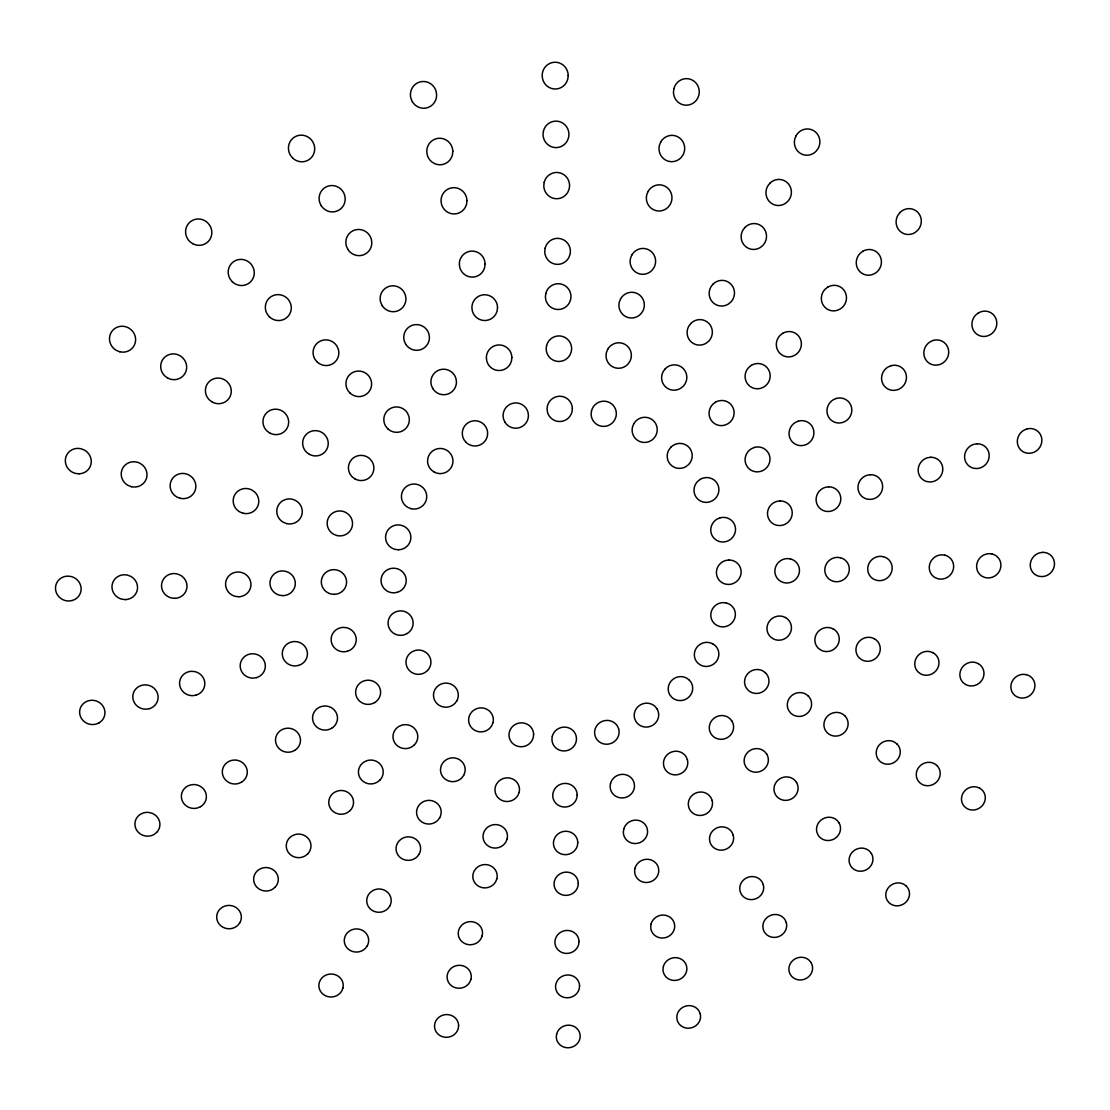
<?xml version="1.0" encoding="UTF-8"?>
<svg xmlns="http://www.w3.org/2000/svg" width="1110" height="1110" viewBox="0 0 1110 1110"><rect width="100%" height="100%" fill="white"/><g stroke="black" fill="none" stroke-linecap="round" stroke-linejoin="round"><path stroke-width="1.5" d="M452.825 151.335L452.464 154.776A13.278 13.001 73.8 0 1 427.308 155.095L426.781 151.668A13.278 13.001 73.8 0 1 439.491 138.237A13.278 13.001 73.8 0 1 452.825 151.335M466.949 200.632L466.575 204.046A13.167 12.945 74.2 0 1 441.558 204.406L441.031 201.007A13.167 12.945 74.2 0 1 453.699 187.659A13.167 12.945 74.2 0 1 466.949 200.632M485.07 263.902L484.695 267.26A13.001 12.862 75.1 0 1 459.831 267.663L459.318 264.305A13.001 12.862 75.1 0 1 471.916 251.096A13.001 12.862 75.1 0 1 485.07 263.902M497.53 307.428L497.155 310.772A12.904 12.82 76.7 0 1 472.402 311.202L471.903 307.872A12.904 12.82 76.7 0 1 484.459 294.747A12.904 12.82 76.7 0 1 497.53 307.428M511.877 357.503L511.488 360.819A12.779 12.751 86.3 0 1 486.86 361.277L486.36 357.975A12.779 12.751 86.3 0 1 498.876 344.946A12.779 12.751 86.3 0 1 511.877 357.503M543.428 131.119L543.04 134.546A13.251 12.959 87.7 0 0 567.293 140.873L568.542 137.668A13.251 12.959 87.7 0 0 559.163 121.531A13.251 12.959 87.7 0 0 543.428 131.119M544.178 182.373L543.789 185.786A13.14 12.904 89.5 0 0 567.945 192.016L569.18 188.839A13.14 12.904 89.5 0 0 559.856 172.855A13.14 12.904 89.5 0 0 544.178 182.373M545.135 248.182L544.746 251.554A13.001 12.82 -86.3 0 0 568.764 257.673L570.013 254.523A13.001 12.82 -86.3 0 0 560.73 238.747A13.001 12.82 -86.3 0 0 545.135 248.182M458.624 1025.501L458.277 1028.457A12.071 11.364 -7.7 0 1 443.709 1037.031A12.071 11.364 -7.7 0 1 434.842 1023.434L435.98 1020.645A12.071 11.364 -7.7 0 1 449.411 1014.831A12.071 11.364 -7.7 0 1 458.624 1025.501M568.209 75.494L567.807 78.949A13.389 13.015 86.3 0 1 542.665 79.226L542.166 75.771A13.389 13.015 86.3 0 1 555.014 62.229A13.389 13.015 86.3 0 1 568.209 75.494M545.801 293.498L545.412 296.842A12.89 12.779 -80.8 0 0 569.347 302.877L570.582 299.755A12.89 12.779 -80.8 0 0 561.327 284.104A12.89 12.779 -80.8 0 0 545.801 293.498M546.564 345.64L546.189 348.956A12.793 12.71 -67.5 0 0 569.999 354.895L571.234 351.801A12.793 12.71 -67.5 0 0 562.021 336.302A12.793 12.71 -67.5 0 0 546.564 345.64M533.633 734.459L533.258 737.567A12.335 11.946 -11.8 0 1 518.328 746.447A12.335 11.946 -11.8 0 1 509.351 732.073L510.531 729.145A12.335 11.946 -11.8 0 1 533.633 734.459M572.371 408.646L571.983 411.935A12.696 12.612 -42.6 0 1 547.549 412.421L547.063 409.16A12.696 12.612 -42.6 0 1 559.551 396.242A12.696 12.612 -42.6 0 1 572.371 408.646M552.294 736.291L551.92 739.399A12.321 11.905 -15.1 0 0 564.366 750.957A12.321 11.905 -15.1 0 0 576.492 738.677L576.034 735.597A12.321 11.905 -15.1 0 0 552.294 736.291M591.519 410.783L591.117 414.058A12.682 12.557 -45.9 0 0 614.718 419.885L615.953 416.819A12.682 12.557 -45.9 0 0 606.879 401.542A12.682 12.557 -45.9 0 0 591.519 410.783M577.186 794.857L576.812 797.923A12.252 11.78 -14.4 0 1 561.951 806.734A12.252 11.78 -14.4 0 1 553.113 792.54L554.292 789.654A12.252 11.78 -14.4 0 1 577.186 794.857M577.783 842.573L577.408 845.612A12.21 11.683 -14 0 1 562.617 854.367A12.21 11.683 -14 0 1 553.807 840.312L554.986 837.439A12.21 11.683 -14 0 1 577.783 842.573M556.651 1033.993L556.29 1036.934A11.988 11.28 -12.9 0 0 568.389 1047.771A11.988 11.28 -12.9 0 0 580.197 1036.032L579.753 1033.119A11.988 11.28 -12.9 0 0 568.084 1025.168A11.988 11.28 -12.9 0 0 556.651 1033.993M673.895 88.647L673.465 92.102A13.306 12.904 -82.3 0 0 697.552 98.471L698.842 95.252A13.306 12.904 -82.3 0 0 689.685 79.06A13.306 12.904 -82.3 0 0 673.895 88.647M578.296 883.366L577.921 886.377A12.154 11.599 -13.7 0 1 563.186 895.09A12.154 11.599 -13.7 0 1 554.417 881.146L555.583 878.301A12.154 11.599 -13.7 0 1 578.296 883.366M579.018 941.516L578.643 944.513A12.099 11.475 -13.3 0 1 563.991 953.143A12.099 11.475 -13.3 0 1 555.264 939.379L556.429 936.549A12.099 11.475 -13.3 0 1 579.018 941.516M579.573 985.957L579.198 988.927A12.043 11.377 -13.1 0 1 564.601 997.515A12.043 11.377 -13.1 0 1 555.916 983.862L557.081 981.06A12.043 11.377 -13.1 0 1 579.573 985.957M610.514 783.466L610.125 786.532A12.238 11.766 -18.3 0 0 622.419 797.951A12.238 11.766 -18.3 0 0 634.518 785.783L634.074 782.744A12.238 11.766 -18.3 0 0 610.514 783.466M623.723 829.198L623.334 832.236A12.182 11.655 -18.2 0 0 635.544 843.544A12.182 11.655 -18.2 0 0 647.602 831.459L647.172 828.449A12.182 11.655 -18.2 0 0 623.723 829.198M635.003 868.27L634.615 871.294A12.141 11.572 -18.1 0 0 646.769 882.505A12.141 11.572 -18.1 0 0 658.771 870.504L658.355 867.507A12.141 11.572 -18.1 0 0 635.003 868.27M651.084 923.978L650.682 926.975A12.071 11.447 -18.1 0 0 662.753 938.033A12.071 11.447 -18.1 0 0 674.713 926.129L674.283 923.173A12.071 11.447 -18.1 0 0 651.084 923.978M663.364 966.519L662.961 969.488A12.016 11.35 -18 0 0 674.963 980.449A12.016 11.35 -18 0 0 686.882 968.628L686.466 965.686A12.016 11.35 -18 0 0 663.364 966.519M660.686 142.094L659.409 145.285A13.181 12.848 -80.5 0 0 680.957 157.731L682.997 154.984A13.181 12.848 -80.5 0 0 678.224 137.03A13.181 12.848 -80.5 0 0 660.686 142.094M648.032 191.53L646.769 194.708A13.084 12.793 -78.2 0 0 668.262 207.029L670.287 204.296A13.084 12.793 -78.2 0 0 665.514 186.494A13.084 12.793 -78.2 0 0 648.032 191.53M631.784 255.078L630.522 258.228A12.959 12.737 -73.6 0 0 651.931 270.382L653.943 267.676A12.959 12.737 -73.6 0 0 649.17 250.069A12.959 12.737 -73.6 0 0 631.784 255.078M342.921 988.067L341.797 990.883A12.196 11.502 -2.4 0 1 325.299 995.684A12.196 11.502 -2.4 0 1 320.291 980.158L322.136 977.702A12.196 11.502 -2.4 0 1 342.921 988.067M620.573 298.895L619.324 302.017A12.876 12.682 -68.7 0 0 640.692 314.047L642.69 311.355A12.876 12.682 -68.7 0 0 637.917 293.886A12.876 12.682 -68.7 0 0 620.573 298.895M607.669 349.345L606.435 352.453A12.779 12.626 -60 0 0 627.733 364.358L629.717 361.68A12.779 12.626 -60 0 0 624.944 344.35A12.779 12.626 -60 0 0 607.669 349.345M492.993 722.652L491.813 725.579A12.377 12.002 -8.5 0 1 475.011 730.449A12.377 12.002 -8.5 0 1 470.14 714.202L472.055 711.649A12.377 12.002 -8.5 0 1 492.993 722.652M633.755 423.812L632.52 426.878A12.654 12.474 -45.2 0 0 653.623 438.575L655.594 435.925A12.654 12.474 -45.2 0 0 650.904 418.845A12.654 12.474 -45.2 0 0 633.755 423.812M519.133 792.387L517.954 795.273A12.293 11.835 -10.6 0 1 501.276 800.116A12.293 11.835 -10.6 0 1 496.475 784.09L498.39 781.579A12.293 11.835 -10.6 0 1 519.133 792.387M507.117 838.993L505.952 841.866A12.252 11.738 -9.7 0 1 489.33 846.68A12.252 11.738 -9.7 0 1 484.529 830.793L486.43 828.296A12.252 11.738 -9.7 0 1 507.117 838.993M796.12 135.656L794.816 138.847A13.181 12.723 -72.7 0 0 816.072 151.265L818.125 148.518A13.181 12.723 -72.7 0 0 813.588 130.619A13.181 12.723 -72.7 0 0 796.12 135.656M496.836 878.87L495.671 881.729A12.21 11.655 -9.2 0 1 479.118 886.543A12.21 11.655 -9.2 0 1 474.317 870.753L476.204 868.27A12.21 11.655 -9.2 0 1 496.836 878.87M482.17 935.799L481.019 938.63A12.154 11.544 -8.5 0 1 464.521 943.417A12.154 11.544 -8.5 0 1 459.72 927.807L461.594 925.338A12.154 11.544 -8.5 0 1 482.17 935.799M470.945 979.339L469.794 982.142A12.113 11.461 -8.1 0 1 453.366 986.929A12.113 11.461 -8.1 0 1 448.565 971.43L450.438 968.988A12.113 11.461 -8.1 0 1 470.945 979.339M769.729 183.372L767.69 186.105A13.084 12.682 -70.8 0 0 784.978 203.671L787.628 201.562A13.084 12.682 -70.8 0 0 787.739 183.122A13.084 12.682 -70.8 0 0 769.729 183.372M744.879 227.481L742.84 230.2A13.001 12.654 -68.6 0 0 760.142 247.613L762.764 245.518A13.001 12.654 -68.6 0 0 762.834 227.203A13.001 12.654 -68.6 0 0 744.879 227.481M712.87 284.285L710.858 286.977A12.89 12.612 -64.7 0 0 728.146 304.223L730.768 302.142A12.89 12.612 -64.7 0 0 730.782 283.98A12.89 12.612 -64.7 0 0 712.87 284.285M239.954 922.563L238.109 925.046A12.349 11.683 3.1 0 1 220.668 925.643A12.349 11.683 3.1 0 1 219.933 909.132L222.402 907.189A12.349 11.683 3.1 0 1 239.954 922.563M690.767 323.51L688.769 326.187A12.82 12.571 -60.8 0 0 706.043 343.295L708.666 341.228A12.82 12.571 -60.8 0 0 708.638 323.176A12.82 12.571 -60.8 0 0 690.767 323.51M665.279 368.742L663.28 371.406A12.737 12.529 -54.7 0 0 680.569 388.375L683.163 386.322A12.737 12.529 -54.7 0 0 683.108 368.395A12.737 12.529 -54.7 0 0 665.279 368.742M456.793 700.896L454.878 703.449A12.432 12.071 -5.3 0 1 437.326 703.934A12.432 12.071 -5.3 0 1 436.91 686.882L439.435 684.884A12.432 12.071 -5.3 0 1 456.793 700.896M670.842 447.247L668.858 449.883A12.626 12.39 -43.2 0 0 686.008 466.588L688.588 464.549A12.626 12.39 -43.2 0 0 688.533 446.872A12.626 12.39 -43.2 0 0 670.842 447.247M463.647 775.39L461.746 777.916A12.349 11.905 -6.7 0 1 444.305 778.429A12.349 11.905 -6.7 0 1 443.903 761.599L446.414 759.629A12.349 11.905 -6.7 0 1 463.647 775.39M439.671 817.806L437.77 820.318A12.307 11.821 -5.4 0 1 420.371 820.845A12.307 11.821 -5.4 0 1 419.941 804.139L422.438 802.169A12.307 11.821 -5.4 0 1 439.671 817.806M899.96 212.551L897.907 215.257A13.015 12.501 -64.4 0 0 914.834 232.656L917.471 230.561A13.015 12.501 -64.4 0 0 917.776 212.287A13.015 12.501 -64.4 0 0 899.96 212.551M419.108 854.159L417.235 856.642A12.293 11.752 -4.6 0 1 399.864 857.197A12.293 11.752 -4.6 0 1 399.406 840.589L401.889 838.633A12.293 11.752 -4.6 0 1 419.108 854.159M389.735 906.107L387.862 908.591A12.252 11.655 -3.6 0 1 370.546 909.159A12.252 11.655 -3.6 0 1 370.046 892.69L372.53 890.747A12.252 11.655 -3.6 0 1 389.735 906.107M367.23 945.914L365.356 948.384A12.224 11.586 -3 0 1 348.096 948.981A12.224 11.586 -3 0 1 347.555 932.608L350.025 930.679A12.224 11.586 -3 0 1 367.23 945.914M862.692 251.332L860.056 253.427A12.945 12.487 -62.7 0 0 871.933 274.725L874.985 273.393A12.945 12.487 -62.7 0 0 879.828 255.758A12.945 12.487 -62.7 0 0 862.692 251.332M827.741 287.143L825.105 289.224A12.876 12.474 -60.9 0 0 837.037 310.398L840.09 309.066A12.876 12.474 -60.9 0 0 844.863 291.528A12.876 12.474 -60.9 0 0 827.741 287.143M782.619 333.361L780.011 335.428A12.793 12.46 -57.6 0 0 791.999 356.435L795.038 355.117A12.793 12.46 -57.6 0 0 799.741 337.69A12.793 12.46 -57.6 0 0 782.619 333.361M156.677 832.403L154.193 834.373A12.529 11.891 8.9 0 1 136.891 830.558A12.529 11.891 8.9 0 1 140.637 814.157L143.592 812.867A12.529 11.891 8.9 0 1 156.677 832.403M751.401 365.329L748.792 367.396A12.737 12.446 -54.6 0 0 760.836 388.306L763.86 386.988A12.737 12.446 -54.6 0 0 768.522 369.63A12.737 12.446 -54.6 0 0 751.401 365.329M715.326 402.292L712.731 404.345A12.682 12.418 -50.1 0 0 724.816 425.13L727.841 423.812A12.682 12.418 -50.1 0 0 732.433 406.537A12.682 12.418 -50.1 0 0 715.326 402.292M427.503 670.551L424.963 672.549A12.487 12.154 -2.2 0 1 407.814 668.553A12.487 12.154 -2.2 0 1 411.935 651.847L414.918 650.543A12.487 12.154 -2.2 0 1 427.503 670.551M700.216 479.367L697.635 481.407A12.571 12.293 -40.6 0 0 709.692 501.887L712.689 500.582A12.571 12.293 -40.6 0 0 717.24 483.53A12.571 12.293 -40.6 0 0 700.216 479.367M414.377 744.852L411.865 746.822A12.404 12.002 -2.7 0 1 394.799 742.923A12.404 12.002 -2.7 0 1 398.892 726.412L401.848 725.135A12.404 12.002 -2.7 0 1 414.377 744.852M379.828 780.177L377.317 782.148A12.39 11.932 -1.1 0 1 360.264 778.29A12.39 11.932 -1.1 0 1 364.288 761.862L367.243 760.572A12.39 11.932 -1.1 0 1 379.828 780.177M978.409 312.937L975.773 314.99A12.834 12.265 -57.2 0 0 987.303 335.969L990.328 334.651A12.834 12.265 -57.2 0 0 995.282 317.266A12.834 12.265 -57.2 0 0 978.409 312.937M350.163 810.508L347.652 812.464A12.39 11.877 0.1 0 1 330.6 808.635A12.39 11.877 0.1 0 1 334.582 792.276L337.537 791A12.39 11.877 0.1 0 1 350.163 810.508M307.664 853.951L305.167 855.893A12.377 11.808 1.5 0 1 288.128 852.119A12.377 11.808 1.5 0 1 292.041 835.858L294.982 834.581A12.377 11.808 1.5 0 1 307.664 853.951M275.03 887.292L272.56 889.249A12.363 11.752 2.3 0 1 255.522 885.503A12.363 11.752 2.3 0 1 259.379 869.324L262.307 868.048A12.363 11.752 2.3 0 1 275.03 887.292M933.274 340.423L930.249 341.741A12.779 12.279 -55.7 0 0 936.021 365.176L939.254 364.69A12.779 12.279 -55.7 0 0 948.342 349.067A12.779 12.279 -55.7 0 0 933.274 340.423M890.997 365.717L887.972 367.035A12.737 12.279 -54.2 0 0 893.841 390.401L897.06 389.901A12.737 12.279 -54.2 0 0 906.093 374.32A12.737 12.279 -54.2 0 0 890.997 365.717M836.288 398.448L833.277 399.767A12.682 12.293 -51.6 0 0 839.257 423.021L842.476 422.535A12.682 12.293 -51.6 0 0 851.439 406.995A12.682 12.293 -51.6 0 0 836.288 398.448M99.192 722.776L96.209 724.067A12.723 12.127 15.1 0 1 80.225 715.908A12.723 12.127 15.1 0 1 88.342 700.771L91.603 700.257A12.723 12.127 15.1 0 1 99.192 722.776M798.34 421.148L795.329 422.466A12.654 12.293 -49.3 0 0 801.378 445.651L804.611 445.165A12.654 12.293 -49.3 0 0 813.519 429.667A12.654 12.293 -49.3 0 0 798.34 421.148M754.384 447.441L751.373 448.759A12.612 12.293 -45.8 0 0 757.533 471.875L760.752 471.375A12.612 12.293 -45.8 0 0 769.605 455.933A12.612 12.293 -45.8 0 0 754.384 447.441M407.148 633.546L404.165 634.851A12.543 12.238 0.9 0 1 388.569 626.595A12.543 12.238 0.9 0 1 397.019 611.374L400.252 610.875A12.543 12.238 0.9 0 1 407.148 633.546M719.946 517.857L716.949 519.161A12.515 12.21 -37.7 0 0 723.137 541.999L726.342 541.5A12.515 12.21 -37.7 0 0 735.125 526.209A12.515 12.21 -37.7 0 0 719.946 517.857M374.667 702.602L371.697 703.893A12.487 12.099 1.2 0 1 356.144 695.762A12.487 12.099 1.2 0 1 364.51 680.694L367.729 680.194A12.487 12.099 1.2 0 1 374.667 702.602M331.64 728.313L328.685 729.603A12.487 12.071 3.5 0 1 313.089 721.514A12.487 12.071 3.5 0 1 321.4 706.487L324.62 705.988A12.487 12.071 3.5 0 1 331.64 728.313M1026.75 429.001L1023.753 430.305A12.64 12.03 -50.6 0 0 1029.261 453.31L1032.453 452.811A12.64 12.03 -50.6 0 0 1041.541 437.451A12.64 12.03 -50.6 0 0 1026.75 429.001M294.622 750.443L291.666 751.734A12.501 12.03 5 0 1 276.043 743.672A12.501 12.03 5 0 1 284.313 728.687L287.532 728.174A12.501 12.03 5 0 1 294.622 750.443M241.48 782.203L238.525 783.493A12.501 11.974 6.8 0 1 222.86 775.474A12.501 11.974 6.8 0 1 231.06 760.544L234.279 760.031A12.501 11.974 6.8 0 1 241.48 782.203M200.591 806.651L197.635 807.927A12.515 11.932 7.9 0 1 181.929 799.949A12.515 11.932 7.9 0 1 190.088 785.061L193.306 784.548A12.515 11.932 7.9 0 1 200.591 806.651M195.998 695.165L192.751 695.665A12.654 12.168 12.5 0 1 179.57 683.829A12.654 12.168 12.5 0 1 191.614 671.3L194.902 671.619A12.654 12.168 12.5 0 1 195.998 695.165M149.309 708.693L146.062 709.193A12.682 12.141 13.8 0 1 132.798 697.371A12.682 12.141 13.8 0 1 144.827 684.856L148.116 685.175A12.682 12.141 13.8 0 1 149.309 708.693M779.928 500.915L776.722 501.415A12.529 12.182 -41.7 0 0 776.598 525.238L779.789 525.585A12.529 12.182 -41.7 0 0 792.235 512.959A12.529 12.182 -41.7 0 0 779.928 500.915M397.227 592.351L393.994 592.851A12.585 12.335 3.7 0 1 381.049 580.835A12.585 12.335 3.7 0 1 393.287 568.195L396.561 568.528A12.585 12.335 3.7 0 1 397.227 592.351M728.798 560.009L725.593 560.508A12.46 12.113 -34.6 0 0 725.579 584.124L728.77 584.457A12.46 12.113 -34.6 0 0 741.133 571.928A12.46 12.113 -34.6 0 0 728.798 560.009M347.305 651.32L344.072 651.82A12.571 12.224 5.3 0 1 331.113 639.929A12.571 12.224 5.3 0 1 343.267 627.372L346.542 627.705A12.571 12.224 5.3 0 1 347.305 651.32M298.548 665.445L295.315 665.944A12.598 12.21 8.2 0 1 282.273 654.081A12.598 12.21 8.2 0 1 294.4 641.524L297.674 641.857A12.598 12.21 8.2 0 1 298.548 665.445M1042.72 552.35L1039.571 552.849A12.46 11.808 -44.6 0 0 1038.891 576.27L1042.026 576.603A12.46 11.808 -44.6 0 0 1054.5 564.171A12.46 11.808 -44.6 0 0 1042.72 552.35M256.507 677.627L253.274 678.127A12.612 12.196 10.2 0 1 240.176 666.277A12.612 12.196 10.2 0 1 252.261 653.735L255.55 654.067A12.612 12.196 10.2 0 1 256.507 677.627M977.175 443.792L973.983 444.291A12.612 12.057 -49.5 0 0 973.442 468.212L976.606 468.559A12.612 12.057 -49.5 0 0 989.19 455.919A12.612 12.057 -49.5 0 0 977.175 443.792M930.735 457.251L927.53 457.736A12.598 12.085 -48.2 0 0 927.086 481.643L930.263 481.99A12.598 12.085 -48.2 0 0 942.806 469.35A12.598 12.085 -48.2 0 0 930.735 457.251M870.476 474.692L867.271 475.191A12.571 12.127 -46.2 0 0 866.952 499.056L870.143 499.403A12.571 12.127 -46.2 0 0 882.644 486.777A12.571 12.127 -46.2 0 0 870.476 474.692M72.316 600.496L69.028 601.01A12.904 12.363 21.9 0 1 55.5 588.883A12.904 12.363 21.9 0 1 67.613 576.132L70.957 576.479A12.904 12.363 21.9 0 1 72.316 600.496M828.573 486.832L825.368 487.318A12.557 12.154 -44.3 0 0 825.146 511.169L828.337 511.516A12.557 12.154 -44.3 0 0 840.811 498.889A12.557 12.154 -44.3 0 0 828.573 486.832M174.867 598.346L171.55 598.012A12.793 12.363 18.7 0 1 161.81 583.041A12.793 12.363 18.7 0 1 177.003 573.898L180.139 575.063A12.793 12.363 18.7 0 1 174.867 598.346M125.416 599.594L122.086 599.247A12.848 12.363 20.3 0 1 112.249 584.262A12.848 12.363 20.3 0 1 127.442 575.105L130.591 576.27A12.848 12.363 20.3 0 1 125.416 599.594M334.36 594.35L331.085 594.016A12.64 12.349 9.5 0 1 321.636 579.101A12.64 12.349 9.5 0 1 336.816 569.985L339.91 571.15A12.64 12.349 9.5 0 1 334.36 594.35M283.092 595.64L279.803 595.293A12.696 12.349 13.3 0 1 270.271 580.377A12.696 12.349 13.3 0 1 285.45 571.248L288.545 572.413A12.696 12.349 13.3 0 1 283.092 595.64M1026.334 674.644L1023.226 674.325A12.279 11.599 -38.9 0 0 1016.621 696.65L1019.479 697.76A12.279 11.599 -38.9 0 0 1034.423 688.949A12.279 11.599 -38.9 0 0 1026.334 674.644M238.789 596.75L235.5 596.403A12.737 12.363 15.8 0 1 225.871 581.46A12.737 12.363 15.8 0 1 241.05 572.33L244.172 573.495A12.737 12.363 15.8 0 1 238.789 596.75M398.546 549.755L395.271 549.408A12.64 12.418 6.1 0 1 385.905 534.396A12.64 12.418 6.1 0 1 401.14 525.252L404.22 526.417A12.64 12.418 6.1 0 1 398.546 549.755M726.287 602.952L723.109 602.619A12.404 12.043 -31.5 0 0 716.935 625.429L719.904 626.553A12.404 12.043 -31.5 0 0 734.973 617.59A12.404 12.043 -31.5 0 0 726.287 602.952M992.201 554.001L989.052 553.668A12.46 11.863 -43.7 0 0 982.433 576.479L985.333 577.616A12.46 11.863 -43.7 0 0 1000.443 568.653A12.46 11.863 -43.7 0 0 992.201 554.001M944.86 555.153L941.71 554.82A12.446 11.905 -42.7 0 0 935.161 577.658L938.075 578.796A12.446 11.905 -42.7 0 0 953.185 569.832A12.446 11.905 -42.7 0 0 944.86 555.153M883.296 556.651L880.119 556.318A12.46 11.974 -41.1 0 0 873.681 579.198L876.609 580.336A12.46 11.974 -41.1 0 0 891.732 571.359A12.46 11.974 -41.1 0 0 883.296 556.651M79.004 473.803L75.633 473.443A13.084 12.585 29.5 0 1 65.601 458.069A13.084 12.585 29.5 0 1 80.961 448.745L84.152 449.952A13.084 12.585 29.5 0 1 79.004 473.803M840.367 557.706L837.19 557.359A12.46 12.016 -39.7 0 0 830.821 580.266L833.763 581.418A12.46 12.016 -39.7 0 0 848.872 572.413A12.46 12.016 -39.7 0 0 840.367 557.706M790.431 558.927L787.24 558.58A12.46 12.057 -37.7 0 0 780.954 581.515L783.91 582.667A12.46 12.057 -37.7 0 0 799.034 573.662A12.46 12.057 -37.7 0 0 790.431 558.927M180.222 498.293L177.073 497.113A12.931 12.543 25.7 0 1 171.564 479.978A12.931 12.543 25.7 0 1 188.894 474.969L191.655 476.925A12.931 12.543 25.7 0 1 180.222 498.293M131.41 486.693L128.233 485.5A13.001 12.571 27.7 0 1 122.627 468.309A13.001 12.571 27.7 0 1 140.013 463.3L142.788 465.256A13.001 12.571 27.7 0 1 131.41 486.693M336.954 535.547L333.86 534.368A12.71 12.46 13.9 0 1 328.643 517.427A12.71 12.46 13.9 0 1 345.834 512.473L348.526 514.402A12.71 12.46 13.9 0 1 336.954 535.547M286.699 523.601L283.577 522.421A12.779 12.487 18.9 0 1 278.263 505.425A12.779 12.487 18.9 0 1 295.51 500.443L298.215 502.386A12.779 12.487 18.9 0 1 286.699 523.601M979.589 788.114L976.745 787.045A12.141 11.447 -33.5 0 0 963.189 792.887A12.141 11.447 -33.5 0 0 964.77 806.901L967.199 808.677A12.141 11.447 -33.5 0 0 983.585 803.89A12.141 11.447 -33.5 0 0 979.589 788.114M243.173 513.264L240.037 512.071A12.834 12.515 22.2 0 1 234.654 495.018A12.834 12.515 22.2 0 1 251.928 490.037L254.662 491.98A12.834 12.515 22.2 0 1 243.173 513.264M712.731 643.8L709.762 642.676A12.363 11.974 -28.2 0 0 697.926 663.169L700.465 665.015A12.363 11.974 -28.2 0 0 717.226 660.145A12.363 11.974 -28.2 0 0 712.731 643.8M411.13 508.685L408.036 507.506A12.668 12.501 7.7 0 1 402.944 490.523A12.668 12.501 7.7 0 1 420.135 485.556L422.799 487.498A12.668 12.501 7.7 0 1 411.13 508.685M119.825 351.773L116.606 350.538A13.237 12.793 38.2 0 1 110.917 332.903A13.237 12.793 38.2 0 1 128.51 327.852L131.313 329.864A13.237 12.793 38.2 0 1 119.825 351.773M833.277 628.94L830.349 627.816A12.363 11.891 -35.2 0 0 818.361 648.282L820.873 650.127A12.363 11.891 -35.2 0 0 837.578 645.271A12.363 11.891 -35.2 0 0 833.277 628.94M785.408 617.507L782.467 616.369A12.377 11.96 -33.7 0 0 770.52 636.904L773.046 638.763A12.377 11.96 -33.7 0 0 789.793 633.893A12.377 11.96 -33.7 0 0 785.408 617.507M978.201 663.572L975.315 662.448A12.307 11.683 -38.2 0 0 963.216 682.719L965.672 684.537A12.307 11.683 -38.2 0 0 982.239 679.722A12.307 11.683 -38.2 0 0 978.201 663.572M933.121 652.791L930.222 651.681A12.321 11.738 -37.5 0 0 918.15 672.008L920.62 673.839A12.321 11.738 -37.5 0 0 937.242 668.997A12.321 11.738 -37.5 0 0 933.121 652.791M874.347 638.75L871.433 637.626A12.349 11.835 -36.3 0 0 859.404 658.05L861.901 659.881A12.349 11.835 -36.3 0 0 878.565 655.025A12.349 11.835 -36.3 0 0 874.347 638.75M212.371 402.111L209.596 400.127A13.029 12.71 34.1 0 1 208.805 382.006A13.029 12.71 34.1 0 1 227.092 381.66L229.257 384.268A13.029 12.71 34.1 0 1 212.371 402.111M167.721 378.066L164.932 376.068A13.126 12.751 36.3 0 1 164.072 357.836A13.126 12.751 36.3 0 1 182.442 357.503L184.621 360.139A13.126 12.751 36.3 0 1 167.721 378.066M355.131 479.007L352.439 477.064A12.751 12.571 18.7 0 1 351.87 459.262A12.751 12.571 18.7 0 1 369.894 458.874L371.989 461.441A12.751 12.571 18.7 0 1 355.131 479.007M309.44 454.392L306.721 452.45A12.848 12.626 25.6 0 1 306.082 434.537A12.848 12.626 25.6 0 1 324.189 434.163L326.312 436.743A12.848 12.626 25.6 0 1 309.44 454.392M906.176 885.974L903.748 884.226A12.043 11.322 -28.3 0 0 889.374 886.543A12.043 11.322 -28.3 0 0 887.265 900.474L889.11 902.777A12.043 11.322 -28.3 0 0 905.899 902.208A12.043 11.322 -28.3 0 0 906.176 885.974M269.813 433.053L267.066 431.082A12.918 12.654 29.8 0 1 266.372 413.087A12.918 12.654 29.8 0 1 284.548 412.726L286.685 415.32A12.918 12.654 29.8 0 1 269.813 433.053M434.19 472.055L431.512 470.113A12.682 12.571 7.4 0 1 431.082 452.325A12.682 12.571 7.4 0 1 449.023 451.95L451.104 454.517A12.682 12.571 7.4 0 1 434.19 472.055M689.102 679.889L686.563 678.043A12.335 11.919 -25 0 0 669.857 694.902L671.827 697.33A12.335 11.919 -25 0 0 689.144 696.83A12.335 11.919 -25 0 0 689.102 679.889M844.682 715.631L842.185 713.813A12.252 11.71 -31.6 0 0 825.479 730.505L827.38 732.905A12.252 11.71 -31.6 0 0 844.488 732.392A12.252 11.71 -31.6 0 0 844.682 715.631M192.654 243.659L189.852 241.619A13.348 12.945 48.5 0 1 189.019 222.971A13.348 12.945 48.5 0 1 207.57 222.708L209.776 225.413A13.348 12.945 48.5 0 1 192.654 243.659M808.122 695.859L805.61 694.027A12.279 11.794 -30.9 0 0 788.891 710.788L790.806 713.203A12.279 11.794 -30.9 0 0 807.983 712.703A12.279 11.794 -30.9 0 0 808.122 695.859M765.442 672.771L762.917 670.939A12.321 11.877 -29.8 0 0 746.17 687.77L748.112 690.198A12.321 11.877 -29.8 0 0 765.373 689.712A12.321 11.877 -29.8 0 0 765.442 672.771M936.882 765.484L934.426 763.694A12.182 11.53 -33 0 0 917.748 780.219L919.607 782.578A12.182 11.53 -33 0 0 936.562 782.05A12.182 11.53 -33 0 0 936.882 765.484M896.894 743.866L894.438 742.063A12.21 11.613 -32.5 0 0 877.732 758.657L879.62 761.044A12.21 11.613 -32.5 0 0 896.63 760.516A12.21 11.613 -32.5 0 0 896.894 743.866M269.494 316.919L267.33 314.269A13.112 12.848 44.6 0 1 271.409 296.453A13.112 12.848 44.6 0 1 289.308 300.921L290.723 304.029A13.112 12.848 44.6 0 1 269.494 316.919M232.392 281.843L230.214 279.165A13.223 12.89 46.8 0 1 234.252 261.238A13.223 12.89 46.8 0 1 252.261 265.748L253.69 268.87A13.223 12.89 46.8 0 1 232.392 281.843M349.997 393.037L347.874 390.442A12.89 12.723 34.6 0 1 352.023 372.891A12.89 12.723 34.6 0 1 369.699 377.233L371.073 380.3A12.89 12.723 34.6 0 1 349.997 393.037M811.049 962.578L809.19 960.289A11.974 11.253 -23.1 0 0 794.871 958.984A11.974 11.253 -23.1 0 0 789.252 971.971L790.417 974.677A11.974 11.253 -23.1 0 0 806.582 978.243A11.974 11.253 -23.1 0 0 811.049 962.578M317.169 361.985L315.018 359.363A12.973 12.779 40 0 1 319.139 341.714A12.973 12.779 40 0 1 336.913 346.098L338.3 349.178A12.973 12.779 40 0 1 317.169 361.985M387.806 428.793L385.711 426.212A12.779 12.668 24.4 0 1 389.887 408.771A12.779 12.668 24.4 0 1 407.453 413.073L408.813 416.111A12.779 12.668 24.4 0 1 387.806 428.793M657.037 708.874L655.08 706.446A12.307 11.891 -21.7 0 0 634.642 718.586L635.891 721.431A12.307 11.891 -21.7 0 0 652.652 725.302A12.307 11.891 -21.7 0 0 657.037 708.874M466.186 442.488L464.119 439.921A12.696 12.626 0.6 0 1 468.392 422.577A12.696 12.626 0.6 0 1 485.833 426.85L487.151 429.861A12.696 12.626 0.6 0 1 466.186 442.488M292.624 158.008L290.445 155.289A13.403 13.043 60.5 0 1 294.594 137.016A13.403 13.043 60.5 0 1 312.715 141.678L314.13 144.869A13.403 13.043 60.5 0 1 292.624 158.008M766.774 754.203L764.859 751.803A12.224 11.71 -26.6 0 0 744.533 763.833L745.74 766.649A12.224 11.71 -26.6 0 0 762.279 770.465A12.224 11.71 -26.6 0 0 766.774 754.203M731.989 721.181L730.061 718.767A12.279 11.808 -26 0 0 709.665 730.852L710.886 733.682A12.279 11.808 -26 0 0 727.522 737.553A12.279 11.808 -26 0 0 731.989 721.181M871.433 853.548L869.574 851.217A12.085 11.419 -27.9 0 0 849.441 863.053L850.593 865.8A12.085 11.419 -27.9 0 0 866.854 869.491A12.085 11.419 -27.9 0 0 871.433 853.548M838.98 822.746L837.107 820.401A12.127 11.516 -27.6 0 0 816.904 832.292L818.084 835.053A12.127 11.516 -27.6 0 0 834.429 838.785A12.127 11.516 -27.6 0 0 838.98 822.746M796.536 782.453L794.635 780.08A12.182 11.627 -27.1 0 0 774.364 792.041L775.543 794.843A12.182 11.627 -27.1 0 0 792.013 798.617A12.182 11.627 -27.1 0 0 796.536 782.453M347.791 249.264L346.389 246.129A13.153 12.918 58.1 0 1 355.075 229.95A13.153 12.918 58.1 0 1 371.253 238.969L371.808 242.355A13.153 12.918 58.1 0 1 347.791 249.264M321.081 205.503L319.666 202.339A13.264 12.987 59.5 0 1 328.366 186.036A13.264 12.987 59.5 0 1 344.655 195.166L345.21 198.565A13.264 12.987 59.5 0 1 321.081 205.503M432.775 388.555L431.429 385.503A12.793 12.723 34.6 0 1 440.073 369.713A12.793 12.723 34.6 0 1 455.933 378.441L456.446 381.729A12.793 12.723 34.6 0 1 432.775 388.555M405.636 344.086L404.276 341.006A12.904 12.793 49.8 0 1 412.934 325.091A12.904 12.793 49.8 0 1 428.904 333.916L429.417 337.232A12.904 12.793 49.8 0 1 405.636 344.086M700.174 1013.583L698.981 1010.891A11.96 11.239 -18 0 0 685.578 1006.118A11.96 11.239 -18 0 0 676.795 1017.37L677.211 1020.284A11.96 11.239 -18 0 0 691.794 1027.721A11.96 11.239 -18 0 0 700.174 1013.583M382.048 305.43L380.675 302.322A13.001 12.848 54.8 0 1 389.346 286.297A13.001 12.848 54.8 0 1 405.4 295.204L405.927 298.548A13.001 12.848 54.8 0 1 382.048 305.43M618.659 728.895L617.41 726.051A12.307 11.891 -18.4 0 0 594.585 732.683L595.029 735.763A12.307 11.891 -18.4 0 0 610.125 743.742A12.307 11.891 -18.4 0 0 618.659 728.895M504.897 422.119L503.565 419.094A12.682 12.64 -25 0 1 512.265 403.416A12.682 12.64 -25 0 1 527.944 412.06L528.429 415.32A12.682 12.64 -25 0 1 504.897 422.119M412.365 101.718L410.964 98.499A13.417 13.07 73.6 0 1 419.816 81.974A13.417 13.07 73.6 0 1 436.091 91.284L436.618 94.752A13.417 13.07 73.6 0 1 412.365 101.718M712.093 800.352L710.872 797.549A12.196 11.669 -22.4 0 0 688.269 804.126L688.686 807.15A12.196 11.669 -22.4 0 0 703.532 814.976A12.196 11.669 -22.4 0 0 712.093 800.352M687.381 759.656L686.16 756.826A12.252 11.78 -22.1 0 0 663.447 763.43L663.863 766.483A12.252 11.78 -22.1 0 0 678.821 774.391A12.252 11.78 -22.1 0 0 687.381 759.656M786.31 922.604L785.131 919.871A12.03 11.364 -23 0 0 762.834 926.378L763.222 929.334A12.03 11.364 -23 0 0 777.791 936.909A12.03 11.364 -23 0 0 786.31 922.604M763.319 884.725L762.126 881.978A12.085 11.461 -22.8 0 0 739.732 888.5L740.134 891.483A12.085 11.461 -22.8 0 0 754.786 899.128A12.085 11.461 -22.8 0 0 763.319 884.725M733.211 835.136L732.003 832.361A12.141 11.586 -22.6 0 0 709.484 838.91L709.9 841.921A12.141 11.586 -22.6 0 0 724.663 849.677A12.141 11.586 -22.6 0 0 733.211 835.136"/></g></svg>
